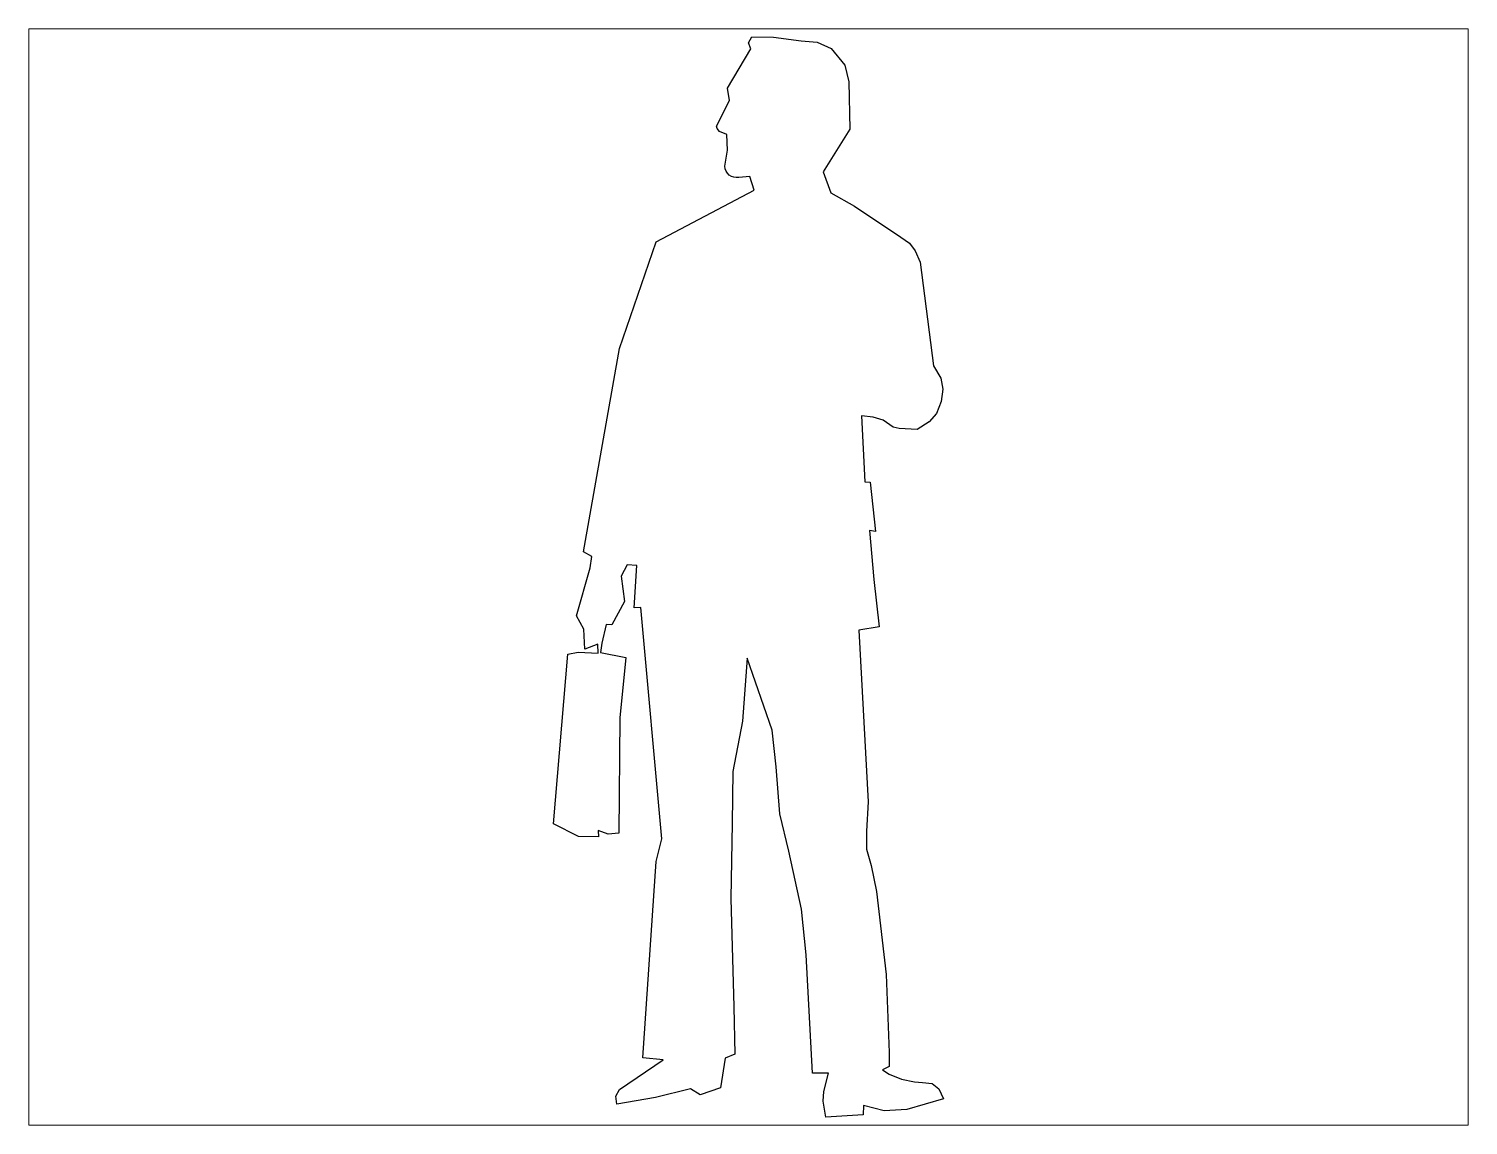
# Paper-space layout 'Layout1' of a CAD drawing. Header units: millimetres. Extents: x 1.05 to 9.45, y 0.8 to 7.2.
# The model-space entities are those that its viewports show. They can reach past a viewport. Long polylines and large blocks are cut down to what shows.
import ezdxf

# ---------------------------------------------------------------- set-up
doc = ezdxf.new("R2010")
doc.units = ezdxf.units.MM
doc.header["$MEASUREMENT"] = 0

# ---------------------------------------------------------------- blocks, each defined once
blk = doc.blocks.new('SYMBOL_Figure_9_2D')
at = {"color": 0, "linetype": 'ByBlock'}
blk.add_lwpolyline([(-159, 1500.2), (-155.1, 1525.9), (-155.8, 1550.3), (-167.3, 1555.2), (-171, 1559.7), (-172.4, 1563.7), (-151.5, 1604), (-154.9, 1623.3), (-118.1, 1685.6), (-121.9, 1695.2), (-116.3, 1704.7), (-82.2, 1703.7), (-38.5, 1698.1), (-13.4, 1696.1), (8.9, 1685.9), (30, 1659.7), (36.5, 1633.4), (38.3, 1558.7), (-4, 1491.3), (8.2, 1458.1), (45.2, 1437.4), (118.6, 1388.6), (132.3, 1379.2), (141.1, 1366.7), (148.8, 1349), (170.2, 1185.3), (181.8, 1165.8), (184.8, 1148.4), (181.9, 1129.4), (174.7, 1110.4), (163, 1096.9), (144.3, 1084.8), (115.7, 1086.7), (106.4, 1088.7), (90.9, 1100), (74.9, 1104.4), (56.6, 1106.4), (61.7, 1002.5), (70.3, 1002.1), (78.5, 924.3), (68.9, 925.6), (76, 848.2), (84.4, 773.9), (52.4, 768.5), (67.2, 497.5), (64.4, 451.3), (64.6, 423), (71.6, 397.1), (80.1, 356.2), (95.3, 225.5), (100.1, 102.3), (100.3, 80.3), (89.7, 74.9), (100, 68.1), (119.7, 60), (139.9, 55.9), (152.7, 54.9), (168, 53.3), (178.6, 45), (186, 28.9), (127.9, 12.5), (92, 10.3), (59.8, 18.7), (59.1, 4.1), (0, 0), (-3.9, 25.3), (-3.1, 40.7), (4.3, 69.7), (-20.9, 69.8), (-30.9, 256.5), (-37.9, 328.3), (-58.1, 419.6), (-72.4, 478.9), (-78.2, 552.7), (-84.3, 610.7), (-123.8, 724.3), (-131.1, 624.8), (-146.5, 545.4), (-147.4, 464.2), (-149.8, 344.9), (-144.9, 174.5), (-143.2, 99.5), (-158.4, 93.5), (-165.9, 46.4), (-197.8, 35.4), (-213.4, 44.8), (-268.3, 31.1), (-329.3, 20.8), (-331, 33.4), (-325, 43.7), (-256.4, 90.5), (-288.4, 93.7), (-267.5, 403.3), (-258.2, 439.1), (-291.5, 804.1), (-301.8, 803.8), (-297.7, 870.4), (-313.3, 871.5), (-322.8, 853.9), (-317.3, 813.6), (-337.3, 776.9), (-346.3, 777.3), (-353.2, 747.8), (-353.2, 747.8), (-355.2, 733.4), (-315.4, 725.5), (-324.5, 630.1), (-326.1, 448.3), (-343.1, 446.5), (-359, 452.3), (-358.2, 442.5), (-389.6, 442.8), (-429.5, 462.9), (-406.7, 730.5), (-390.5, 733.6), (-358.7, 732), (-359.6, 746.2), (-380.1, 738.6), (-381.2, 770.1), (-393.2, 791.1), (-371.3, 867), (-368.9, 884.9), (-381.9, 891.8), (-325.1, 1212.7), (-267.5, 1381.1), (-112.7, 1462.6), (-119.8, 1484.1), (-137.1, 1482.6, -0.452841)], format="xyb", close=True, dxfattribs=at)

msp = doc.modelspace()

# ---------------------------------------------------------------- block references
msp.add_blockref('SYMBOL_Figure_9_2D', (0, 0))

psp = doc.layouts.get("Layout1")

# ---------------------------------------------------------------- viewports
at = {"layer": '0'}
psp.add_viewport(center=(5.25, 4), size=(8.4, 6.4), view_center_point=(-121.7309, 852.328), view_height=1729.663231, dxfattribs=at)

doc.saveas('drawing.dxf')
